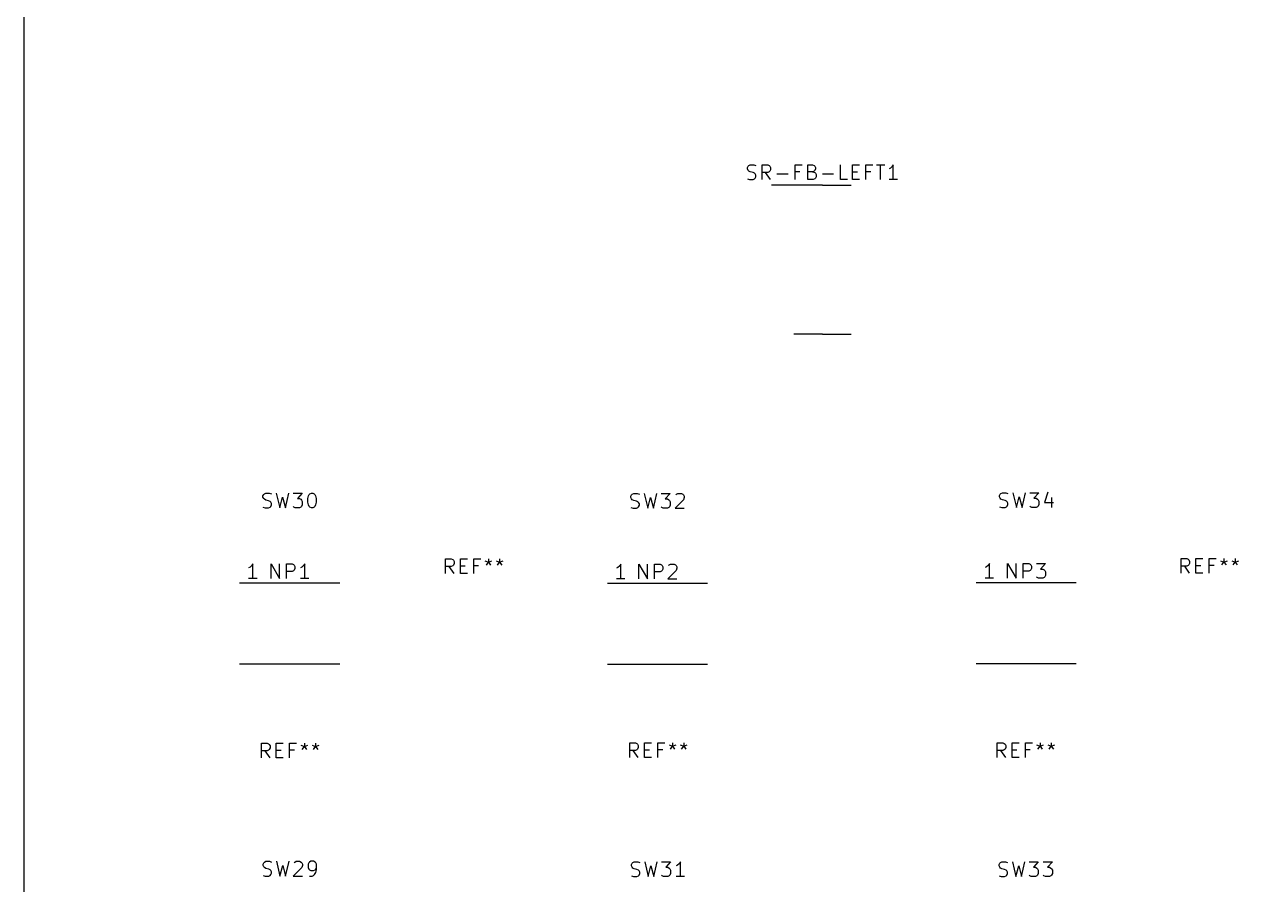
# Model space of a CAD drawing. Extents: x 119 to 479, y -311 to -46.
# Drawn here: x 119 to 201.5, y -179.8 to -121.4 of the extents above; entities that cross this region are included whole.
import ezdxf

# ---------------------------------------------------------------- set-up
doc = ezdxf.new("R2010")
doc.units = 0
doc.layers.add('BLACK', color=7, linetype='CONTINUOUS')

msp = doc.modelspace()

# ---------------------------------------------------------------- linework, layer by layer
at = {"layer": 'BLACK', "linetype": 'CONTINUOUS'}
for p, q in [((119, -311), (119, -51)), ((168.105, -131.143), (168.152, -131.048)), ((168.152, -131.048), (168.2, -131)), ((168.2, -131), (168.295, -130.952)), ((168.295, -130.952), (168.533, -130.952)), ((168.533, -130.952), (168.676, -131)), ((169.105, -131.952), (169.105, -130.952)), ((169.105, -130.952), (169.486, -130.952)), ((169.486, -130.952), (169.581, -131)), ((169.581, -131), (169.629, -131.048)), ((169.629, -131.048), (169.676, -131.143)), ((171.343, -131.952), (171.343, -130.952)), ((171.343, -130.952), (171.819, -130.952)), ((172.2, -131.952), (172.2, -130.952)), ((172.2, -130.952), (172.533, -130.952)), ((172.533, -130.952), (172.629, -131)), ((172.629, -131), (172.676, -131.048)), ((172.676, -131.048), (172.724, -131.143)), ((174.438, -131.952), (174.438, -130.952)), ((175.248, -131.952), (175.248, -130.952)), ((175.248, -130.952), (175.724, -130.952)), ((176.152, -131.952), (176.152, -130.952)), ((176.152, -130.952), (176.629, -130.952)), ((176.867, -130.952), (177.438, -130.952)), ((177.152, -131.952), (177.152, -130.952)), ((177.914, -131.095), (177.819, -131.19)), ((178.01, -130.952), (177.914, -131.095)), ((178.01, -131.952), (178.01, -130.952)), ((168.105, -131.238), (168.105, -131.143)), ((168.152, -131.333), (168.105, -131.238)), ((168.105, -131.905), (168.248, -131.952)), ((168.2, -131.381), (168.152, -131.333)), ((168.295, -131.429), (168.2, -131.381)), ((168.248, -131.952), (168.486, -131.952)), ((168.486, -131.476), (168.295, -131.429)), ((168.581, -131.524), (168.486, -131.476)), ((168.486, -131.952), (168.581, -131.905)), ((168.629, -131.571), (168.581, -131.524)), ((168.581, -131.905), (168.629, -131.857)), ((168.676, -131.667), (168.629, -131.571)), ((168.629, -131.857), (168.676, -131.762)), ((168.676, -131.762), (168.676, -131.667)), ((169.486, -131.476), (169.105, -131.476)), ((169.676, -131.952), (169.343, -131.476)), ((169.581, -131.429), (169.486, -131.476)), ((169.629, -131.381), (169.581, -131.429)), ((169.676, -131.286), (169.629, -131.381)), ((169.676, -131.143), (169.676, -131.286)), ((170.105, -131.571), (170.867, -131.571)), ((171.676, -131.429), (171.343, -131.429)), ((172.533, -131.429), (172.2, -131.429)), ((172.581, -131.952), (172.2, -131.952)), ((172.629, -131.381), (172.533, -131.429)), ((172.533, -131.429), (172.676, -131.476)), ((172.676, -131.905), (172.581, -131.952)), ((172.676, -131.333), (172.629, -131.381)), ((172.724, -131.238), (172.676, -131.333)), ((172.676, -131.476), (172.724, -131.524)), ((172.724, -131.857), (172.676, -131.905)), ((172.724, -131.143), (172.724, -131.238)), ((172.724, -131.524), (172.771, -131.619)), ((172.771, -131.762), (172.724, -131.857)), ((172.771, -131.619), (172.771, -131.762)), ((173.2, -131.571), (173.962, -131.571)), ((174.914, -131.952), (174.438, -131.952)), ((175.248, -131.429), (175.581, -131.429)), ((175.724, -131.952), (175.248, -131.952)), ((176.486, -131.429), (176.152, -131.429)), ((177.819, -131.19), (177.724, -131.238)), ((178.295, -131.952), (177.724, -131.952)), ((173.2, -132.34), (169.75, -132.34)), ((173.2, -132.34), (175.15, -132.34)), ((173.2, -142.46), (171.25, -142.46)), ((173.2, -142.46), (175.15, -142.46)), ((135.21, -153.423), (135.258, -153.328)), ((135.258, -153.328), (135.306, -153.28)), ((135.306, -153.28), (135.401, -153.232)), ((135.401, -153.232), (135.639, -153.232)), ((135.639, -153.232), (135.782, -153.28)), ((136.115, -153.232), (136.353, -154.232)), ((136.734, -154.232), (136.972, -153.232)), ((137.258, -153.232), (137.877, -153.232)), ((137.877, -153.232), (137.544, -153.613)), ((138.306, -153.423), (138.353, -153.328)), ((138.353, -153.328), (138.401, -153.28)), ((138.401, -153.28), (138.496, -153.232)), ((138.496, -153.232), (138.591, -153.232)), ((138.591, -153.232), (138.687, -153.28)), ((138.687, -153.28), (138.734, -153.328)), ((138.734, -153.328), (138.782, -153.423)), ((160.195, -153.448), (160.243, -153.353)), ((160.243, -153.353), (160.291, -153.305)), ((160.291, -153.305), (160.386, -153.257)), ((160.386, -153.257), (160.624, -153.257)), ((160.624, -153.257), (160.767, -153.305)), ((161.1, -153.257), (161.338, -154.257)), ((161.719, -154.257), (161.957, -153.257)), ((162.243, -153.257), (162.862, -153.257)), ((162.862, -153.257), (162.529, -153.638)), ((163.243, -153.353), (163.291, -153.305)), ((163.291, -153.305), (163.386, -153.257)), ((163.386, -153.257), (163.624, -153.257)), ((163.624, -153.257), (163.719, -153.305)), ((163.719, -153.305), (163.767, -153.353)), ((163.767, -153.353), (163.815, -153.448)), ((185.23, -153.403), (185.278, -153.308)), ((185.278, -153.308), (185.326, -153.26)), ((185.326, -153.26), (185.421, -153.212)), ((185.421, -153.212), (185.659, -153.212)), ((185.659, -153.212), (185.802, -153.26)), ((186.135, -153.212), (186.373, -154.212)), ((186.754, -154.212), (186.992, -153.212)), ((187.278, -153.212), (187.897, -153.212)), ((187.897, -153.212), (187.564, -153.593)), ((188.516, -153.165), (188.278, -153.879)), ((135.21, -153.518), (135.21, -153.423)), ((135.258, -153.613), (135.21, -153.518)), ((135.21, -154.185), (135.353, -154.232)), ((135.306, -153.661), (135.258, -153.613)), ((135.401, -153.709), (135.306, -153.661)), ((135.591, -153.756), (135.401, -153.709)), ((135.687, -153.804), (135.591, -153.756)), ((135.591, -154.232), (135.687, -154.185)), ((135.734, -153.851), (135.687, -153.804)), ((135.687, -154.185), (135.734, -154.137)), ((135.782, -153.947), (135.734, -153.851)), ((135.734, -154.137), (135.782, -154.042)), ((135.782, -154.042), (135.782, -153.947)), ((136.353, -154.232), (136.544, -153.518)), ((136.544, -153.518), (136.734, -154.232)), ((137.306, -154.185), (137.258, -154.137)), ((137.401, -154.232), (137.306, -154.185)), ((137.544, -153.613), (137.687, -153.613)), ((137.687, -153.613), (137.782, -153.661)), ((137.782, -154.185), (137.687, -154.232)), ((137.782, -153.661), (137.83, -153.709)), ((137.83, -154.137), (137.782, -154.185)), ((137.83, -153.709), (137.877, -153.804)), ((137.877, -154.042), (137.83, -154.137)), ((137.877, -153.804), (137.877, -154.042)), ((138.258, -153.613), (138.306, -153.423)), ((138.258, -153.851), (138.258, -153.613)), ((138.306, -154.042), (138.258, -153.851)), ((138.353, -154.137), (138.306, -154.042)), ((138.401, -154.185), (138.353, -154.137)), ((138.496, -154.232), (138.401, -154.185)), ((138.687, -154.185), (138.591, -154.232)), ((138.734, -154.137), (138.687, -154.185)), ((138.782, -154.042), (138.734, -154.137)), ((138.782, -153.423), (138.83, -153.613)), ((138.83, -153.851), (138.782, -154.042)), ((138.83, -153.613), (138.83, -153.851)), ((160.195, -153.543), (160.195, -153.448)), ((160.243, -153.638), (160.195, -153.543)), ((160.195, -154.21), (160.338, -154.257)), ((160.291, -153.686), (160.243, -153.638)), ((160.386, -153.733), (160.291, -153.686)), ((160.576, -153.781), (160.386, -153.733)), ((160.672, -153.829), (160.576, -153.781)), ((160.576, -154.257), (160.672, -154.21)), ((160.719, -153.876), (160.672, -153.829)), ((160.672, -154.21), (160.719, -154.162)), ((160.767, -153.972), (160.719, -153.876)), ((160.719, -154.162), (160.767, -154.067)), ((160.767, -154.067), (160.767, -153.972)), ((161.338, -154.257), (161.529, -153.543)), ((161.529, -153.543), (161.719, -154.257)), ((162.291, -154.21), (162.243, -154.162)), ((162.386, -154.257), (162.291, -154.21)), ((162.529, -153.638), (162.672, -153.638)), ((162.672, -153.638), (162.767, -153.686)), ((162.767, -154.21), (162.672, -154.257)), ((162.767, -153.686), (162.815, -153.733)), ((162.815, -154.162), (162.767, -154.21)), ((162.815, -153.733), (162.862, -153.829)), ((162.862, -154.067), (162.815, -154.162)), ((162.862, -153.829), (162.862, -154.067)), ((163.767, -153.686), (163.195, -154.257)), ((163.815, -153.543), (163.767, -153.686)), ((163.815, -153.448), (163.815, -153.543)), ((185.23, -153.498), (185.23, -153.403)), ((185.278, -153.593), (185.23, -153.498)), ((185.23, -154.165), (185.373, -154.212)), ((185.326, -153.641), (185.278, -153.593)), ((185.421, -153.689), (185.326, -153.641)), ((185.373, -154.212), (185.611, -154.212)), ((185.611, -153.736), (185.421, -153.689)), ((185.707, -153.784), (185.611, -153.736)), ((185.611, -154.212), (185.707, -154.165)), ((185.754, -153.831), (185.707, -153.784)), ((185.707, -154.165), (185.754, -154.117)), ((185.802, -153.927), (185.754, -153.831)), ((185.754, -154.117), (185.802, -154.022)), ((185.802, -154.022), (185.802, -153.927)), ((186.373, -154.212), (186.564, -153.498)), ((186.564, -153.498), (186.754, -154.212)), ((187.326, -154.165), (187.278, -154.117)), ((187.421, -154.212), (187.326, -154.165)), ((187.707, -154.212), (187.421, -154.212)), ((187.564, -153.593), (187.707, -153.593)), ((187.707, -153.593), (187.802, -153.641)), ((187.802, -154.165), (187.707, -154.212)), ((187.802, -153.641), (187.85, -153.689)), ((187.85, -154.117), (187.802, -154.165)), ((187.85, -153.689), (187.897, -153.784)), ((187.897, -154.022), (187.85, -154.117)), ((187.897, -153.784), (187.897, -154.022)), ((188.278, -153.879), (188.897, -153.879)), ((188.754, -153.546), (188.754, -154.212)), ((135.353, -154.232), (135.591, -154.232)), ((137.687, -154.232), (137.401, -154.232)), ((138.591, -154.232), (138.496, -154.232)), ((160.338, -154.257), (160.576, -154.257)), ((162.672, -154.257), (162.386, -154.257)), ((163.195, -154.257), (163.815, -154.257)), ((134.33, -158.27), (134.234, -158.318)), ((134.425, -158.175), (134.33, -158.27)), ((134.52, -158.032), (134.425, -158.175)), ((134.52, -159.032), (134.52, -158.032)), ((135.758, -159.032), (135.758, -158.032)), ((135.758, -158.032), (136.33, -159.032)), ((136.33, -159.032), (136.33, -158.032)), ((136.806, -159.032), (136.806, -158.032)), ((136.806, -158.032), (137.187, -158.032)), ((137.187, -158.032), (137.282, -158.08)), ((137.282, -158.08), (137.33, -158.128)), ((137.33, -158.128), (137.377, -158.223)), ((137.377, -158.223), (137.377, -158.366)), ((137.853, -158.27), (137.758, -158.318)), ((137.949, -158.175), (137.853, -158.27)), ((138.044, -158.032), (137.949, -158.175)), ((138.044, -159.032), (138.044, -158.032)), ((147.615, -158.692), (147.615, -157.692)), ((147.615, -157.692), (147.996, -157.692)), ((147.996, -158.216), (147.615, -158.216)), ((148.187, -158.692), (147.853, -158.216)), ((147.996, -157.692), (148.091, -157.74)), ((148.091, -158.169), (147.996, -158.216)), ((148.091, -157.74), (148.139, -157.788)), ((148.139, -158.121), (148.091, -158.169)), ((148.139, -157.788), (148.187, -157.883)), ((148.187, -158.026), (148.139, -158.121)), ((148.187, -157.883), (148.187, -158.026)), ((148.615, -158.692), (148.615, -157.692)), ((148.615, -157.692), (149.091, -157.692)), ((148.615, -158.169), (148.949, -158.169)), ((149.52, -158.692), (149.52, -157.692)), ((149.52, -157.692), (149.996, -157.692)), ((149.853, -158.169), (149.52, -158.169)), ((150.282, -157.835), (150.52, -157.93)), ((150.377, -158.121), (150.52, -157.93)), ((150.52, -157.692), (150.52, -157.93)), ((150.52, -157.93), (150.758, -157.835)), ((150.52, -157.93), (150.663, -158.121)), ((151.044, -157.835), (151.282, -157.93)), ((151.139, -158.121), (151.282, -157.93)), ((151.282, -157.692), (151.282, -157.93)), ((151.282, -157.93), (151.52, -157.835)), ((151.282, -157.93), (151.425, -158.121)), ((159.315, -158.295), (159.219, -158.343)), ((159.41, -158.2), (159.315, -158.295)), ((159.505, -158.057), (159.41, -158.2)), ((159.505, -159.057), (159.505, -158.057)), ((160.743, -159.057), (160.743, -158.057)), ((160.743, -158.057), (161.315, -159.057)), ((161.315, -159.057), (161.315, -158.057)), ((161.791, -159.057), (161.791, -158.057)), ((161.791, -158.057), (162.172, -158.057)), ((162.172, -158.057), (162.267, -158.105)), ((162.267, -158.105), (162.315, -158.153)), ((162.315, -158.153), (162.362, -158.248)), ((162.362, -158.248), (162.362, -158.391)), ((162.743, -158.153), (162.791, -158.105)), ((162.791, -158.105), (162.886, -158.057)), ((162.886, -158.057), (163.124, -158.057)), ((163.124, -158.057), (163.219, -158.105)), ((163.219, -158.105), (163.267, -158.153)), ((163.267, -158.153), (163.315, -158.248)), ((163.315, -158.248), (163.315, -158.343)), ((184.35, -158.25), (184.254, -158.298)), ((184.445, -158.155), (184.35, -158.25)), ((184.54, -158.012), (184.445, -158.155)), ((184.54, -159.012), (184.54, -158.012)), ((185.778, -159.012), (185.778, -158.012)), ((185.778, -158.012), (186.35, -159.012)), ((186.35, -159.012), (186.35, -158.012)), ((186.826, -159.012), (186.826, -158.012)), ((186.826, -158.012), (187.207, -158.012)), ((187.207, -158.012), (187.302, -158.06)), ((187.302, -158.06), (187.35, -158.108)), ((187.35, -158.108), (187.397, -158.203)), ((187.397, -158.203), (187.397, -158.346)), ((187.73, -158.012), (188.35, -158.012)), ((188.35, -158.012), (188.016, -158.393)), ((197.565, -158.682), (197.565, -157.682)), ((197.565, -157.682), (197.946, -157.682)), ((197.946, -158.206), (197.565, -158.206)), ((198.137, -158.682), (197.803, -158.206)), ((197.946, -157.682), (198.041, -157.73)), ((198.041, -158.159), (197.946, -158.206)), ((198.041, -157.73), (198.089, -157.778)), ((198.089, -158.111), (198.041, -158.159)), ((198.089, -157.778), (198.137, -157.873)), ((198.137, -158.016), (198.089, -158.111)), ((198.137, -157.873), (198.137, -158.016)), ((198.565, -158.682), (198.565, -157.682)), ((198.565, -157.682), (199.041, -157.682)), ((198.565, -158.159), (198.899, -158.159)), ((199.47, -158.682), (199.47, -157.682)), ((199.47, -157.682), (199.946, -157.682)), ((199.803, -158.159), (199.47, -158.159)), ((200.232, -157.825), (200.47, -157.92)), ((200.327, -158.111), (200.47, -157.92)), ((200.47, -157.682), (200.47, -157.92)), ((200.47, -157.92), (200.708, -157.825)), ((200.47, -157.92), (200.613, -158.111)), ((200.994, -157.825), (201.232, -157.92)), ((201.089, -158.111), (201.232, -157.92)), ((201.232, -157.682), (201.232, -157.92)), ((201.232, -157.92), (201.47, -157.825)), ((201.232, -157.92), (201.375, -158.111)), ((134.806, -159.032), (134.234, -159.032)), ((137.187, -158.556), (136.806, -158.556)), ((137.282, -158.509), (137.187, -158.556)), ((137.33, -158.461), (137.282, -158.509)), ((137.377, -158.366), (137.33, -158.461)), ((138.33, -159.032), (137.758, -159.032)), ((149.091, -158.692), (148.615, -158.692)), ((159.791, -159.057), (159.219, -159.057)), ((162.172, -158.581), (161.791, -158.581)), ((162.267, -158.533), (162.172, -158.581)), ((162.315, -158.486), (162.267, -158.533)), ((162.362, -158.391), (162.315, -158.486)), ((163.267, -158.486), (162.695, -159.057)), ((162.695, -159.057), (163.315, -159.057)), ((163.315, -158.343), (163.267, -158.486)), ((184.826, -159.012), (184.254, -159.012)), ((187.207, -158.536), (186.826, -158.536)), ((187.302, -158.489), (187.207, -158.536)), ((187.35, -158.441), (187.302, -158.489)), ((187.397, -158.346), (187.35, -158.441)), ((187.778, -158.965), (187.73, -158.917)), ((187.873, -159.012), (187.778, -158.965)), ((188.159, -159.012), (187.873, -159.012)), ((188.016, -158.393), (188.159, -158.393)), ((188.159, -158.393), (188.254, -158.441)), ((188.254, -158.965), (188.159, -159.012)), ((188.254, -158.441), (188.302, -158.489)), ((188.302, -158.917), (188.254, -158.965)), ((188.302, -158.489), (188.35, -158.584)), ((188.35, -158.822), (188.302, -158.917)), ((188.35, -158.584), (188.35, -158.822)), ((199.041, -158.682), (198.565, -158.682)), ((133.62, -159.33), (140.42, -159.33)), ((158.605, -159.355), (165.405, -159.355)), ((183.64, -159.31), (190.44, -159.31)), ((133.62, -164.83), (140.42, -164.83)), ((158.605, -164.855), (165.405, -164.855)), ((183.64, -164.81), (190.44, -164.81)), ((135.115, -171.202), (135.115, -170.202)), ((135.115, -170.202), (135.496, -170.202)), ((135.496, -170.202), (135.591, -170.25)), ((135.591, -170.679), (135.496, -170.726)), ((135.591, -170.25), (135.639, -170.298)), ((135.639, -170.631), (135.591, -170.679)), ((135.639, -170.298), (135.687, -170.393)), ((135.687, -170.536), (135.639, -170.631)), ((135.687, -170.393), (135.687, -170.536)), ((136.115, -171.202), (136.115, -170.202)), ((136.115, -170.202), (136.591, -170.202)), ((136.115, -170.679), (136.449, -170.679)), ((137.02, -171.202), (137.02, -170.202)), ((137.02, -170.202), (137.496, -170.202)), ((137.353, -170.679), (137.02, -170.679)), ((137.782, -170.345), (138.02, -170.44)), ((137.877, -170.631), (138.02, -170.44)), ((138.02, -170.202), (138.02, -170.44)), ((138.02, -170.44), (138.258, -170.345)), ((138.02, -170.44), (138.163, -170.631)), ((138.544, -170.345), (138.782, -170.44)), ((138.639, -170.631), (138.782, -170.44)), ((138.782, -170.202), (138.782, -170.44)), ((138.782, -170.44), (139.02, -170.345)), ((138.782, -170.44), (138.925, -170.631)), ((160.115, -171.182), (160.115, -170.182)), ((160.115, -170.182), (160.496, -170.182)), ((160.496, -170.706), (160.115, -170.706)), ((160.687, -171.182), (160.353, -170.706)), ((160.496, -170.182), (160.591, -170.23)), ((160.591, -170.659), (160.496, -170.706)), ((160.591, -170.23), (160.639, -170.278)), ((160.639, -170.611), (160.591, -170.659)), ((160.639, -170.278), (160.687, -170.373)), ((160.687, -170.516), (160.639, -170.611)), ((160.687, -170.373), (160.687, -170.516)), ((161.115, -171.182), (161.115, -170.182)), ((161.115, -170.182), (161.591, -170.182)), ((161.115, -170.659), (161.449, -170.659)), ((162.02, -171.182), (162.02, -170.182)), ((162.02, -170.182), (162.496, -170.182)), ((162.353, -170.659), (162.02, -170.659)), ((162.782, -170.325), (163.02, -170.42)), ((162.877, -170.611), (163.02, -170.42)), ((163.02, -170.182), (163.02, -170.42)), ((163.02, -170.42), (163.258, -170.325)), ((163.02, -170.42), (163.163, -170.611)), ((163.544, -170.325), (163.782, -170.42)), ((163.639, -170.611), (163.782, -170.42)), ((163.782, -170.182), (163.782, -170.42)), ((163.782, -170.42), (164.02, -170.325)), ((163.782, -170.42), (163.925, -170.611)), ((185.075, -171.182), (185.075, -170.182)), ((185.075, -170.182), (185.456, -170.182)), ((185.456, -170.706), (185.075, -170.706)), ((185.647, -171.182), (185.313, -170.706)), ((185.456, -170.182), (185.551, -170.23)), ((185.551, -170.659), (185.456, -170.706)), ((185.551, -170.23), (185.599, -170.278)), ((185.599, -170.611), (185.551, -170.659)), ((185.599, -170.278), (185.647, -170.373)), ((185.647, -170.516), (185.599, -170.611)), ((185.647, -170.373), (185.647, -170.516)), ((186.075, -171.182), (186.075, -170.182)), ((186.075, -170.182), (186.551, -170.182)), ((186.075, -170.659), (186.409, -170.659)), ((186.98, -171.182), (186.98, -170.182)), ((186.98, -170.182), (187.456, -170.182)), ((187.313, -170.659), (186.98, -170.659)), ((187.742, -170.325), (187.98, -170.42)), ((187.837, -170.611), (187.98, -170.42)), ((187.98, -170.182), (187.98, -170.42)), ((187.98, -170.42), (188.218, -170.325)), ((187.98, -170.42), (188.123, -170.611)), ((188.504, -170.325), (188.742, -170.42)), ((188.599, -170.611), (188.742, -170.42)), ((188.742, -170.182), (188.742, -170.42)), ((188.742, -170.42), (188.98, -170.325)), ((188.742, -170.42), (188.885, -170.611)), ((135.496, -170.726), (135.115, -170.726)), ((135.687, -171.202), (135.353, -170.726)), ((136.591, -171.202), (136.115, -171.202)), ((161.591, -171.182), (161.115, -171.182)), ((186.551, -171.182), (186.075, -171.182)), ((135.22, -178.423), (135.268, -178.328)), ((135.22, -178.518), (135.22, -178.423)), ((135.268, -178.613), (135.22, -178.518)), ((135.268, -178.328), (135.316, -178.28)), ((135.316, -178.661), (135.268, -178.613)), ((135.316, -178.28), (135.411, -178.232)), ((135.411, -178.709), (135.316, -178.661)), ((135.411, -178.232), (135.649, -178.232)), ((135.601, -178.756), (135.411, -178.709)), ((135.697, -178.804), (135.601, -178.756)), ((135.649, -178.232), (135.792, -178.28)), ((135.744, -178.851), (135.697, -178.804)), ((135.792, -178.947), (135.744, -178.851)), ((135.792, -179.042), (135.792, -178.947)), ((136.125, -178.232), (136.363, -179.232)), ((136.363, -179.232), (136.554, -178.518)), ((136.554, -178.518), (136.744, -179.232)), ((136.744, -179.232), (136.982, -178.232)), ((137.84, -178.661), (137.268, -179.232)), ((137.316, -178.328), (137.363, -178.28)), ((137.363, -178.28), (137.459, -178.232)), ((137.459, -178.232), (137.697, -178.232)), ((137.697, -178.232), (137.792, -178.28)), ((137.792, -178.28), (137.84, -178.328)), ((137.84, -178.328), (137.887, -178.423)), ((137.887, -178.518), (137.84, -178.661)), ((137.887, -178.423), (137.887, -178.518)), ((138.316, -178.328), (138.268, -178.423)), ((138.268, -178.423), (138.268, -178.661)), ((138.268, -178.661), (138.316, -178.756)), ((138.363, -178.28), (138.316, -178.328)), ((138.316, -178.756), (138.363, -178.804)), ((138.459, -178.232), (138.363, -178.28)), ((138.363, -178.804), (138.459, -178.851)), ((138.649, -178.232), (138.459, -178.232)), ((138.459, -178.851), (138.649, -178.851)), ((138.744, -178.28), (138.649, -178.232)), ((138.649, -178.851), (138.744, -178.804)), ((138.792, -178.328), (138.744, -178.28)), ((138.744, -178.804), (138.792, -178.756)), ((138.84, -178.423), (138.792, -178.328)), ((138.792, -178.756), (138.84, -178.661)), ((138.792, -178.994), (138.84, -178.804)), ((138.84, -178.804), (138.84, -178.423)), ((160.225, -178.448), (160.273, -178.353)), ((160.225, -178.543), (160.225, -178.448)), ((160.273, -178.638), (160.225, -178.543)), ((160.273, -178.353), (160.321, -178.305)), ((160.321, -178.686), (160.273, -178.638)), ((160.321, -178.305), (160.416, -178.257)), ((160.416, -178.733), (160.321, -178.686)), ((160.416, -178.257), (160.654, -178.257)), ((160.606, -178.781), (160.416, -178.733)), ((160.702, -178.829), (160.606, -178.781)), ((160.654, -178.257), (160.797, -178.305)), ((160.749, -178.876), (160.702, -178.829)), ((160.797, -178.972), (160.749, -178.876)), ((161.13, -178.257), (161.368, -179.257)), ((161.368, -179.257), (161.559, -178.543)), ((161.559, -178.543), (161.749, -179.257)), ((161.749, -179.257), (161.987, -178.257)), ((162.273, -178.257), (162.892, -178.257)), ((162.892, -178.257), (162.559, -178.638)), ((162.559, -178.638), (162.702, -178.638)), ((162.702, -178.638), (162.797, -178.686)), ((162.797, -178.686), (162.845, -178.733)), ((162.845, -178.733), (162.892, -178.829)), ((162.892, -178.829), (162.892, -179.067)), ((163.368, -178.495), (163.273, -178.543)), ((163.464, -178.4), (163.368, -178.495)), ((163.559, -178.257), (163.464, -178.4)), ((163.559, -179.257), (163.559, -178.257)), ((185.195, -178.448), (185.243, -178.353)), ((185.195, -178.543), (185.195, -178.448)), ((185.243, -178.638), (185.195, -178.543)), ((185.243, -178.353), (185.291, -178.305)), ((185.291, -178.686), (185.243, -178.638)), ((185.291, -178.305), (185.386, -178.257)), ((185.386, -178.733), (185.291, -178.686)), ((185.386, -178.257), (185.624, -178.257)), ((185.576, -178.781), (185.386, -178.733)), ((185.672, -178.829), (185.576, -178.781)), ((185.624, -178.257), (185.767, -178.305)), ((185.719, -178.876), (185.672, -178.829)), ((185.767, -178.972), (185.719, -178.876)), ((186.1, -178.257), (186.338, -179.257)), ((186.338, -179.257), (186.529, -178.543)), ((186.529, -178.543), (186.719, -179.257)), ((186.719, -179.257), (186.957, -178.257)), ((187.243, -178.257), (187.862, -178.257)), ((187.862, -178.257), (187.529, -178.638)), ((187.529, -178.638), (187.672, -178.638)), ((187.672, -178.638), (187.767, -178.686)), ((187.767, -178.686), (187.815, -178.733)), ((187.815, -178.733), (187.862, -178.829)), ((187.862, -178.829), (187.862, -179.067)), ((188.195, -178.257), (188.815, -178.257)), ((188.815, -178.257), (188.481, -178.638)), ((188.481, -178.638), (188.624, -178.638)), ((188.624, -178.638), (188.719, -178.686)), ((188.719, -178.686), (188.767, -178.733)), ((188.767, -178.733), (188.815, -178.829)), ((188.815, -178.829), (188.815, -179.067)), ((135.22, -179.185), (135.363, -179.232)), ((135.363, -179.232), (135.601, -179.232)), ((135.601, -179.232), (135.697, -179.185)), ((135.697, -179.185), (135.744, -179.137)), ((135.744, -179.137), (135.792, -179.042)), ((137.268, -179.232), (137.887, -179.232)), ((138.363, -179.232), (138.554, -179.232)), ((138.554, -179.232), (138.649, -179.185)), ((138.649, -179.185), (138.697, -179.137)), ((138.697, -179.137), (138.792, -178.994)), ((160.225, -179.21), (160.368, -179.257)), ((160.368, -179.257), (160.606, -179.257)), ((160.606, -179.257), (160.702, -179.21)), ((160.702, -179.21), (160.749, -179.162)), ((160.749, -179.162), (160.797, -179.067)), ((160.797, -179.067), (160.797, -178.972)), ((162.321, -179.21), (162.273, -179.162)), ((162.416, -179.257), (162.321, -179.21)), ((162.702, -179.257), (162.416, -179.257)), ((162.797, -179.21), (162.702, -179.257)), ((162.845, -179.162), (162.797, -179.21)), ((162.892, -179.067), (162.845, -179.162)), ((163.845, -179.257), (163.273, -179.257)), ((185.195, -179.21), (185.338, -179.257)), ((185.338, -179.257), (185.576, -179.257)), ((185.576, -179.257), (185.672, -179.21)), ((185.672, -179.21), (185.719, -179.162)), ((185.719, -179.162), (185.767, -179.067)), ((185.767, -179.067), (185.767, -178.972)), ((187.291, -179.21), (187.243, -179.162)), ((187.386, -179.257), (187.291, -179.21)), ((187.672, -179.257), (187.386, -179.257)), ((187.767, -179.21), (187.672, -179.257)), ((187.815, -179.162), (187.767, -179.21)), ((187.862, -179.067), (187.815, -179.162)), ((188.243, -179.21), (188.195, -179.162)), ((188.338, -179.257), (188.243, -179.21)), ((188.624, -179.257), (188.338, -179.257)), ((188.719, -179.21), (188.624, -179.257)), ((188.767, -179.162), (188.719, -179.21)), ((188.815, -179.067), (188.767, -179.162))]:
    msp.add_line(p, q, dxfattribs=at)

doc.saveas('drawing.dxf')
